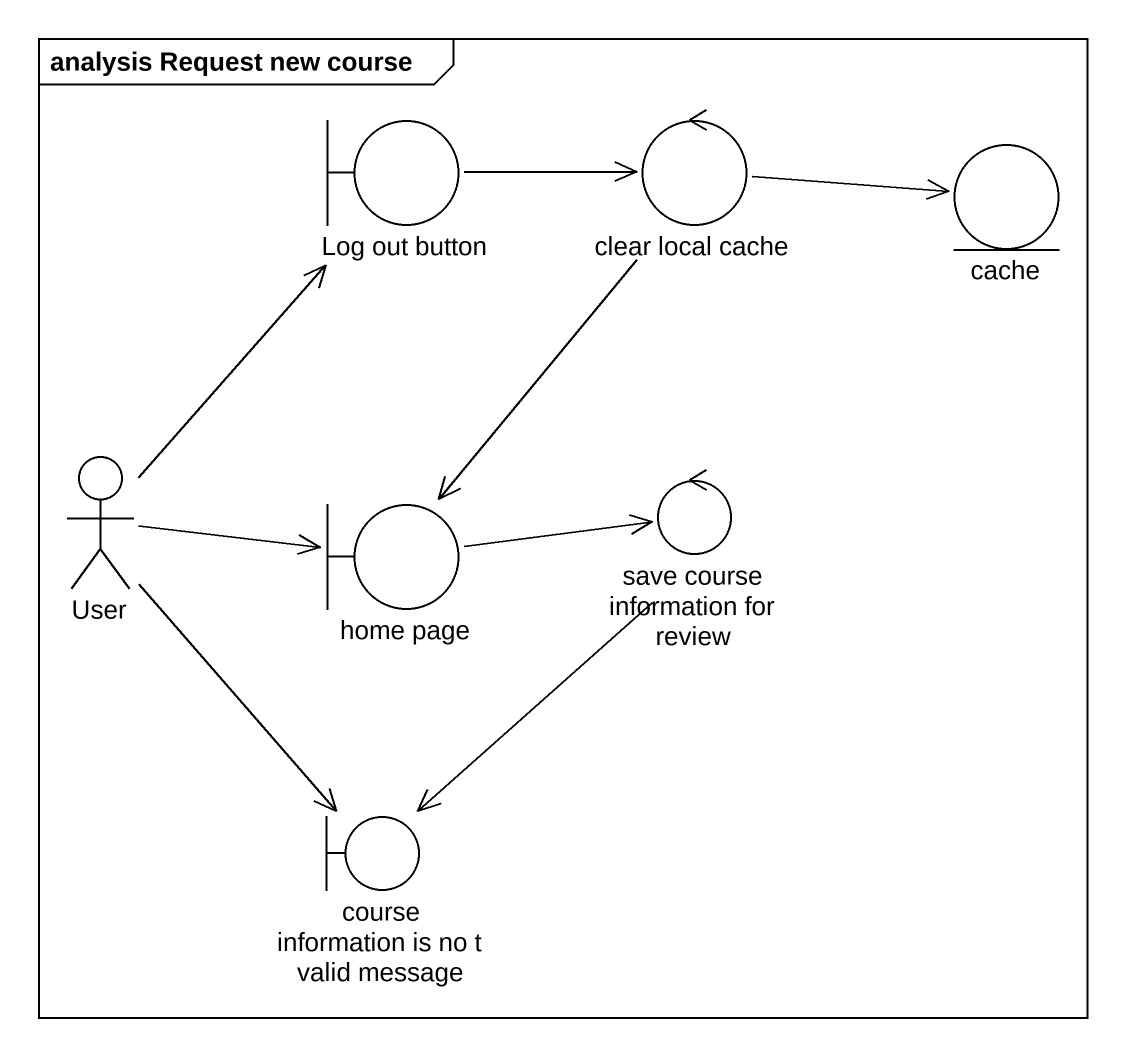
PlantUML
@startuml
mainframe analysis Request new course
boundary "Log out button" as Log_out_button
control "clear local cache" as clear_local_cache
entity cache
actor User
boundary "home page" as home_page
control "save course information for review" as save_course_information_for
boundary "course information is no t valid message" as course_information_is_no_t
Log_out_button -right-> clear_local_cache
clear_local_cache -right-> cache
clear_local_cache --> home_page
User -up-> Log_out_button
User -right-> home_page
User --> course_information_is_no_t
home_page -right-> save_course_information_for
save_course_information_for --> course_information_is_no_t
@enduml
